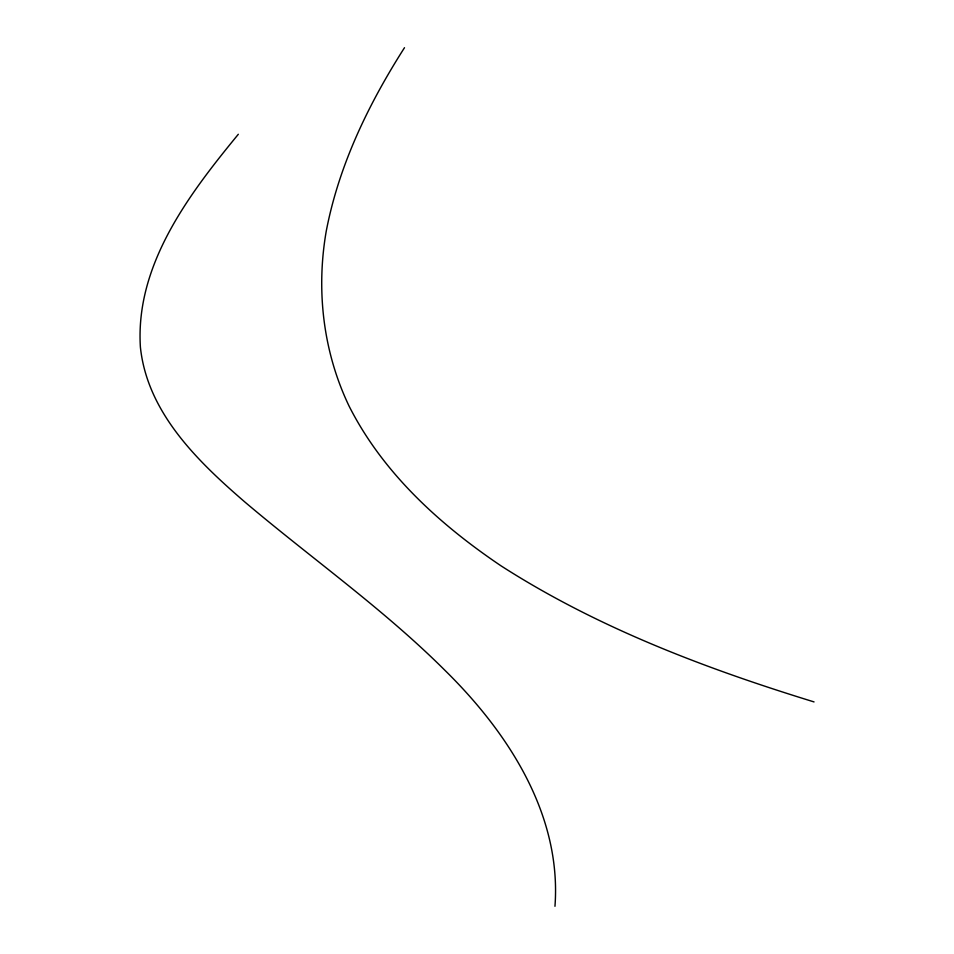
<?xml version="1.0" encoding="UTF-8"?>
<svg xmlns="http://www.w3.org/2000/svg" width="954" height="954" viewBox="0 0 954 954"><rect width="100%" height="100%" fill="white"/><g stroke="black" fill="none" stroke-linecap="round" stroke-linejoin="round"><path stroke-width="1.43" d="M404.496 47.7C368.542 104.01 338.861 165.221 326.232 231.238C315.965 290.278 323.096 351.943 349.104 406.142C382.936 472.993 439.639 524.462 501.005 565.829C597.311 627.672 705.125 668.384 814.048 701.917M238.321 134.275C188.928 194.413 135.182 264.902 140.393 347.113C147.238 412.605 197.645 461.223 244.832 501.983C311.386 558.34 383.126 608.7 445.017 670.412C507.886 732.207 561.763 814.489 554.966 906.3"/></g></svg>
